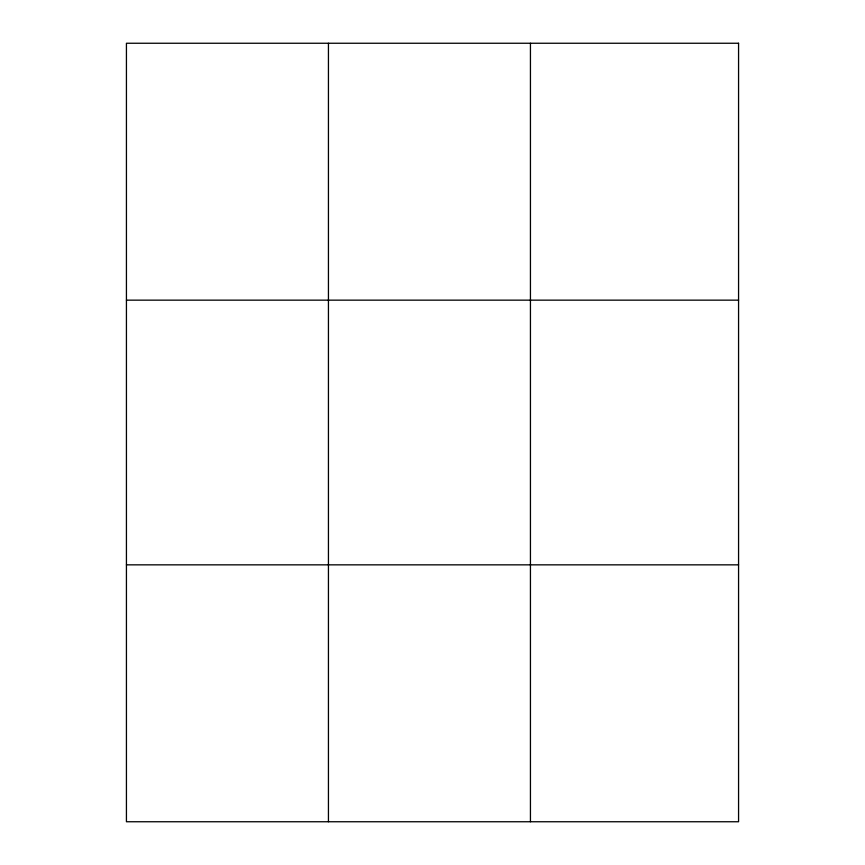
<?xml version="1.0" encoding="UTF-8"?>
<svg xmlns="http://www.w3.org/2000/svg" width="865" height="865" viewBox="0 0 865 865"><rect width="100%" height="100%" fill="white"/><g stroke="black" fill="none" stroke-linecap="round" stroke-linejoin="round"><path stroke-width="1.3" d="M328.44 821.75L328.44 43.25M530.44 821.75L530.44 43.25M126.431 300.155L738.569 300.155M126.431 564.845L738.569 564.845M738.569 43.25L738.569 821.75L126.431 821.75L126.431 43.25L738.569 43.25"/></g></svg>
